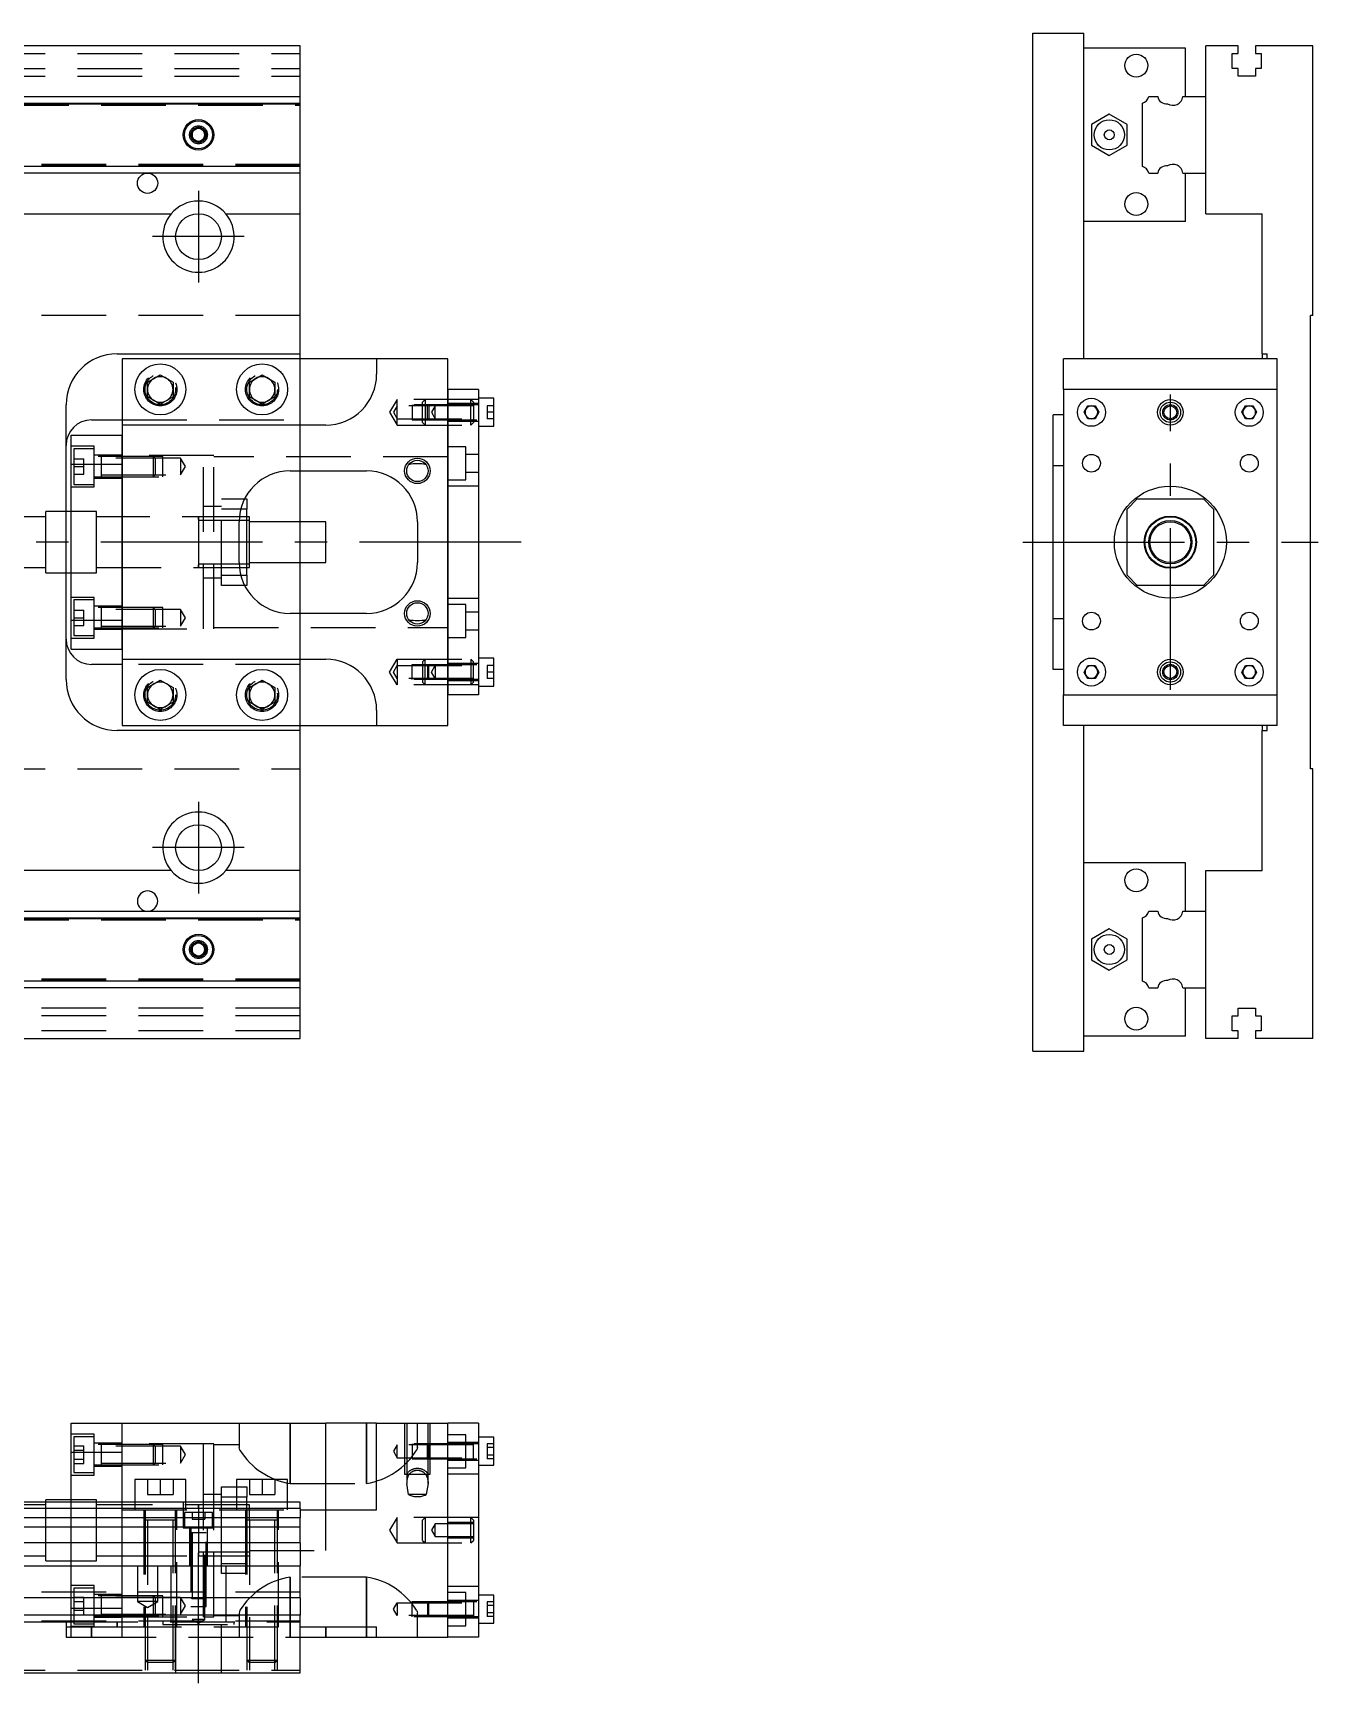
# Model space of a CAD drawing. Extents: x -10 to 720, y -257 to 102.
# Drawn here: x 467.5 to 719.9, y -224.1 to 100 of the extents above; entities that cross this region are included whole.
import ezdxf

# ---------------------------------------------------------------- set-up
doc = ezdxf.new("R2010")
doc.units = 0
doc.linetypes.add('CENTER', pattern=[50.8, 31.75, -6.35, 6.35, -6.35])
doc.linetypes.add('DASHED', pattern=[19.05, 12.7, -6.35])
doc.layers.get('0').update_dxf_attribs({"linetype": 'CONTINUOUS'})
doc.layers.add('CENTER', color=1, linetype='CENTER')

msp = doc.modelspace()

# ---------------------------------------------------------------- linework, layer by layer
at = {"color": 7, "linetype": 'CONTINUOUS'}
for p, q in [((520, 97.5), (360, 97.5)), ((520, 87.5), (520, 97.5)), ((663.9, -100), (663.9, 100)), ((663.9, 100), (673.9, 100)), ((673.9, 36), (673.9, 100)), ((697.9, 87.5), (697.9, 97.5)), ((704.2, 97.5), (697.9, 97.5)), ((704.2, 96), (704.2, 97.5)), ((707.6, 97.5), (707.6, 96)), ((718.9, 97.5), (707.6, 97.5)), ((718.9, 44.5), (718.9, 97.5)), ((693.9, 97), (673.9, 97)), ((693.9, 87.5), (693.9, 97)), ((703.05, 96), (704.2, 96)), ((703.05, 93), (703.05, 96)), ((707.6, 96), (708.75, 96)), ((708.75, 96), (708.75, 93)), ((704.2, 93), (703.05, 93)), ((704.2, 91.5), (704.2, 93)), ((707.6, 91.5), (704.2, 91.5)), ((707.6, 93), (707.6, 91.5)), ((708.75, 93), (707.6, 93)), ((360, 87.5), (520, 87.5)), ((520, 86.247728), (520, 87.5)), ((686.652272, 87.5), (688.42668, 87.5)), ((693.377372, 87.5), (697.9, 87.5)), ((697.9, 72.5), (697.9, 87.5)), ((697.9, 72.5), (697.9, 87.5)), ((360, 86.247728), (520, 86.247728)), ((520, 73.752272), (520, 86.247728)), ((685.4, 73.752272), (685.4, 86.247728)), ((498.75, 80.721688), (500, 81.443376)), ((500, 81.443376), (501.25, 80.721688)), ((675.39996, 82.020726), (675.399959, 77.979274)), ((678.89996, 84.041452), (675.39996, 82.020726)), ((682.399959, 82.020726), (678.89996, 84.041452)), ((682.399959, 77.979274), (682.399959, 82.020726)), ((498.75, 79.278312), (498.75, 80.721688)), ((500, 78.556624), (498.75, 79.278312)), ((501.25, 79.278312), (500, 78.556624)), ((501.25, 80.721688), (501.25, 79.278312)), ((675.399959, 77.979274), (678.89996, 75.958548)), ((678.89996, 75.958548), (682.399959, 77.979274)), ((520, 73.752272), (360, 73.752272)), ((520, 72.5), (360, 72.5)), ((520, 72.5), (520, 73.752272)), ((520, 64.5), (520, 72.5)), ((686.652272, 72.5), (688.42668, 72.5)), ((693.377372, 72.5), (697.9, 72.5)), ((693.9, 63), (693.9, 72.5)), ((697.9, 64.5), (697.9, 72.5)), ((385.361903, 64.5), (494.638098, 64.5)), ((505.361902, 64.5), (520, 64.5)), ((520, 37), (520, 64.5)), ((693.9, 63), (673.9, 63)), ((697.9, 64.5), (708.9, 64.5)), ((708.9, 37), (708.9, 64.5)), ((718.9, 44.5), (718.4, 44.5)), ((718.4, -44.5), (718.4, 44.5)), ((484, 37), (520, 37)), ((535, 36), (485, 36)), ((485, 36), (485, 23)), ((520, 36), (520, 37)), ((549, 36), (535, 36)), ((535, 36), (535, 33)), ((549, 30), (549, 36)), ((711.9, 36), (669.9, 36)), ((669.9, 30), (669.9, 36)), ((708.9, 37), (709.9, 37)), ((708.9, 37), (708.9, 36)), ((709.9, 36), (709.9, 37)), ((711.9, 30), (711.9, 36)), ((490, 31.443376), (492.5, 32.886752)), ((492.5, 32.886752), (495, 31.443376)), ((510, 31.443376), (512.5, 32.886752)), ((512.5, 32.886752), (515, 31.443376)), ((490, 28.556624), (490, 31.443376)), ((495, 31.443376), (495, 28.556624)), ((510, 28.556624), (510, 31.443376)), ((515, 31.443376), (515, 28.556624)), ((555, 30), (549, 30)), ((549, 30), (549, -30)), ((549, -30), (549, 30)), ((555, 30), (555, -30)), ((669.9, 30), (669.9, -30)), ((711.9, 30), (669.9, 30)), ((711.9, -30), (711.9, 30)), ((474, 6), (474, 27)), ((492.5, 27.113248), (490, 28.556624)), ((495, 28.556624), (492.5, 27.113248)), ((512.5, 27.113248), (510, 28.556624)), ((515, 28.556624), (512.5, 27.113248)), ((558, 28.25), (555, 28.25)), ((558, 22.75), (558, 28.25)), ((673.956624, 25.5), (674.678312, 26.75)), ((674.678312, 26.75), (676.121688, 26.75)), ((676.121688, 26.75), (676.843376, 25.5)), ((704.956624, 25.5), (705.678312, 26.75)), ((705.678312, 26.75), (707.121688, 26.75)), ((707.121688, 26.75), (707.843376, 25.5)), ((479, 24), (485, 24)), ((525, 23), (485, 23)), ((485, 23), (485, 15.32971)), ((554, 23.999994), (554, 24.00051)), ((555, 22.75), (558, 22.75)), ((669.9, 25), (667.9, 25)), ((667.9, -25), (667.9, 25)), ((674.678312, 24.25), (673.956624, 25.5)), ((676.121688, 24.25), (674.678312, 24.25)), ((676.843376, 25.5), (676.121688, 24.25)), ((705.678312, 24.25), (704.956624, 25.5)), ((707.121688, 24.25), (705.678312, 24.25)), ((707.843376, 25.5), (707.121688, 24.25)), ((475, 21), (485, 21)), ((475, 15.32971), (475, 21)), ((475, 15.32971), (485, 15.32971)), ((475, -15.32971), (475, 15.32971)), ((485, -15.32971), (485, 15.32971)), ((485, 15.32971), (485, -15.32971)), ((518, 14), (533, 14)), ((520, 4), (520, 14)), ((669.9, 15), (667.9, 15)), ((509.5, 6.5), (508.317542, 6.5)), ((509.069714, 8.5), (509.5, 8.5)), ((509.5, 8.5), (509.5, 6.5)), ((509.5, -6.5), (509.5, 6.5)), ((684.4, 8.5), (682.4, 6.5)), ((682.4, -6.5), (682.4, 6.5)), ((684.4, 8.5), (697.4, 8.5)), ((699.4, 6.5), (697.4, 8.5)), ((699.4, 6.5), (699.4, -6.5)), ((470, 5), (465, 5)), ((470, -6), (470, 6)), ((475, 6), (470, 6)), ((508, -4), (508, 4)), ((509.5, 4.25), (508.003126, 4.25)), ((510, 5), (509.5, 5)), ((510, 4.25), (509.5, 4.25)), ((510, -5), (510, 5)), ((525, 4), (510, 4)), ((525, -4), (525, 4)), ((543, 4), (543, -4)), ((465, -5), (470, -5)), ((470, -6), (475, -6)), ((474, -27), (474, -6)), ((508.003126, -4.25), (509.5, -4.25)), ((509.5, -4.25), (510, -4.25)), ((509.5, -5), (510, -5)), ((510, -4), (525, -4)), ((520, -14), (520, -4)), ((508.317542, -6.5), (509.5, -6.5)), ((509.5, -8.5), (509.069714, -8.5)), ((509.5, -6.5), (509.5, -8.5)), ((682.4, -6.5), (684.4, -8.5)), ((697.4, -8.5), (684.4, -8.5)), ((697.4, -8.5), (699.4, -6.5)), ((475, -15.32971), (485, -15.32971)), ((475, -21), (475, -15.32971)), ((485, -15.32971), (485, -23)), ((533, -14), (518, -14)), ((667.9, -15), (669.9, -15)), ((475, -21), (485, -21)), ((485, -24), (479, -24)), ((485, -23), (525, -23)), ((485, -23), (485, -36)), ((554, -23.999994), (554, -24.00051)), ((558, -22.75), (555, -22.75)), ((558, -28.25), (558, -22.75)), ((669.9, -25), (667.9, -25)), ((673.956624, -25.5), (674.678312, -24.25)), ((674.678312, -26.75), (673.956624, -25.5)), ((674.678312, -24.25), (676.121688, -24.25)), ((676.121688, -24.25), (676.843376, -25.5)), ((676.843376, -25.5), (676.121688, -26.75)), ((704.956624, -25.5), (705.678312, -24.25)), ((705.678312, -26.75), (704.956624, -25.5)), ((705.678312, -24.25), (707.121688, -24.25)), ((707.121688, -24.25), (707.843376, -25.5)), ((707.843376, -25.5), (707.121688, -26.75)), ((490, -28.556624), (492.5, -27.113248)), ((490, -31.443376), (490, -28.556624)), ((492.5, -27.113248), (495, -28.556624)), ((495, -28.556624), (495, -31.443376)), ((510, -28.556624), (512.5, -27.113248)), ((510, -31.443376), (510, -28.556624)), ((512.5, -27.113248), (515, -28.556624)), ((515, -28.556624), (515, -31.443376)), ((555, -28.25), (558, -28.25)), ((676.121688, -26.75), (674.678312, -26.75)), ((707.121688, -26.75), (705.678312, -26.75)), ((492.5, -32.886752), (490, -31.443376)), ((495, -31.443376), (492.5, -32.886752)), ((512.5, -32.886752), (510, -31.443376)), ((515, -31.443376), (512.5, -32.886752)), ((555, -30), (549, -30)), ((549, -36), (549, -30)), ((669.9, -30), (711.9, -30)), ((669.9, -36), (669.9, -30)), ((711.9, -36), (711.9, -30)), ((535, -33), (535, -36)), ((520, -37), (484, -37)), ((485, -36), (535, -36)), ((520, -37), (520, -36)), ((520, -64.5), (520, -37)), ((535, -36), (549, -36)), ((711.9, -36), (669.9, -36)), ((673.9, -100), (673.9, -36)), ((708.9, -36), (708.9, -37)), ((708.9, -64.5), (708.9, -37)), ((708.9, -37), (709.9, -37)), ((709.9, -37), (709.9, -36)), ((718.9, -44.5), (718.4, -44.5)), ((718.9, -97.5), (718.9, -44.5)), ((494.638098, -64.5), (385.361903, -64.5)), ((520, -64.5), (505.361902, -64.5)), ((520, -72.5), (520, -64.5)), ((693.9, -63), (673.9, -63)), ((693.9, -72.5), (693.9, -63)), ((697.9, -72.5), (697.9, -64.5)), ((697.9, -64.5), (708.9, -64.5)), ((360, -72.5), (520, -72.5)), ((360, -73.752272), (520, -73.752272)), ((520, -73.752272), (520, -72.5)), ((520, -86.247728), (520, -73.752272)), ((685.4, -86.247728), (685.4, -73.752272)), ((686.652272, -72.5), (688.42668, -72.5)), ((693.377372, -72.5), (697.9, -72.5)), ((697.9, -87.5), (697.9, -72.5)), ((697.9, -87.5), (697.9, -72.5)), ((678.89996, -75.958548), (675.39996, -77.979274)), ((682.399959, -77.979274), (678.89996, -75.958548)), ((498.75, -79.278312), (500, -78.556624)), ((498.75, -80.721688), (498.75, -79.278312)), ((500, -81.443376), (498.75, -80.721688)), ((500, -78.556624), (501.25, -79.278312)), ((501.25, -80.721688), (500, -81.443376)), ((501.25, -79.278312), (501.25, -80.721688)), ((675.39996, -77.979274), (675.399959, -82.020726)), ((682.399959, -82.020726), (682.399959, -77.979274)), ((675.399959, -82.020726), (678.89996, -84.041452)), ((678.89996, -84.041452), (682.399959, -82.020726)), ((520, -86.247728), (360, -86.247728)), ((520, -87.5), (520, -86.247728)), ((520, -87.5), (360, -87.5)), ((520, -97.5), (520, -87.5)), ((686.652272, -87.5), (688.42668, -87.5)), ((693.377372, -87.5), (697.9, -87.5)), ((693.9, -97), (693.9, -87.5)), ((697.9, -97.5), (697.9, -87.5)), ((703.05, -93), (704.2, -93)), ((703.05, -96), (703.05, -93)), ((704.2, -91.5), (707.6, -91.5)), ((704.2, -93), (704.2, -91.5)), ((707.6, -91.5), (707.6, -93)), ((707.6, -93), (708.75, -93)), ((708.75, -93), (708.75, -96)), ((693.9, -97), (673.9, -97)), ((704.2, -96), (703.05, -96)), ((704.2, -97.5), (704.2, -96)), ((707.6, -96), (707.6, -97.5)), ((708.75, -96), (707.6, -96)), ((360, -97.5), (520, -97.5)), ((663.9, -100), (673.9, -100)), ((704.2, -97.5), (697.9, -97.5)), ((718.9, -97.5), (707.6, -97.5)), ((475, -173.06), (485, -173.06)), ((475, -178.73029), (475, -173.06)), ((485, -173.06), (525, -173.06)), ((485, -188.56), (485, -173.06)), ((525, -190.06), (525, -173.06)), ((535, -173.06), (525, -173.06)), ((535, -190.06), (535, -173.06)), ((535, -173.06), (549, -173.06)), ((555, -173.06), (549, -173.06)), ((549, -215.06), (549, -173.06)), ((555, -173.06), (555, -215.06)), ((558, -175.81), (555, -175.81)), ((558, -181.31), (558, -175.81)), ((475, -178.73029), (485, -178.73029)), ((475, -188.56), (475, -178.73029)), ((554, -178.563062), (554, -178.429962)), ((555, -181.31), (558, -181.31)), ((497.5, -184.06), (487.5, -184.06)), ((487.5, -184.06), (487.5, -188.56)), ((497.5, -188.56), (497.5, -184.06)), ((517.5, -184.06), (507.5, -184.06)), ((507.5, -184.06), (507.5, -188.56)), ((517.5, -188.56), (517.5, -184.06)), ((520, -188.56), (353.5, -188.56)), ((520, -189.812272), (353.5, -189.812272)), ((470, -188.56), (470, -188.06)), ((475, -188.06), (470, -188.06)), ((500, -189.059994), (500, -199.060006)), ((500, -189.059994), (500, -189.81)), ((500, -189.81), (500, -190.06)), ((501, -189.81), (500, -189.81)), ((500, -190.06), (500, -190.56)), ((504.5, -189.81), (501, -189.81)), ((507.5, -189.81), (504.5, -189.81)), ((509.5, -189.81), (507.5, -189.81)), ((510, -189.81), (509.5, -189.81)), ((520, -189.812272), (520, -188.56)), ((520, -189.812272), (520, -191.58668)), ((520, -190.06), (535, -190.06)), ((353.5, -191.58668), (520, -191.58668)), ((520, -193.483076), (353.5, -193.483076)), ((500, -191.86), (500, -193.56)), ((500, -193.56), (500, -198.31)), ((500, -194.06), (500, -199.060006)), ((520, -193.483076), (520, -191.58668)), ((520, -196.537372), (520, -193.483076)), ((520, -196.537372), (353.5, -196.537372)), ((520, -196.537372), (520, -201.06)), ((500, -198.31), (510, -198.31)), ((0, -201.06), (520, -201.06)), ((520, -207.36), (520, -201.06)), ((520, -207.36), (0, -207.36)), ((520, -207.36), (520, -210.76)), ((558, -206.81), (555, -206.81)), ((558, -212.31), (558, -206.81)), ((554, -209.556938), (554, -209.690038)), ((520, -210.76), (0, -210.76)), ((520, -222.06), (520, -210.76)), ((520, -213.06), (535, -213.06)), ((525, -215.06), (525, -213.06)), ((535, -215.06), (535, -213.06)), ((555, -212.31), (558, -212.31)), ((520, -215.06), (525, -215.06)), ((525, -215.06), (535, -215.06)), ((535, -215.06), (549, -215.06)), ((555, -215.06), (549, -215.06)), ((0, -222.06), (520, -222.06))]:
    msp.add_line(p, q, dxfattribs=at)
at = {"color": 3, "linetype": 'DASHED'}
for p, q in [((0, 96), (520, 96)), ((0, 93), (520, 93)), ((0, 91.5), (520, 91.5)), ((328.5, 86.1), (520, 86.1)), ((328.5, 85.8), (520, 85.8)), ((360, 86.1147), (520, 86.1147)), ((501.477374, 80.25955), (501.5, 80)), ((520, 74.2), (328.5, 74.2)), ((520, 73.9), (328.5, 73.9)), ((520, 73.8853), (360, 73.8853)), ((520, 44.5), (0, 44.5)), ((520, 24), (520, 36)), ((495.477798, 30.364306), (495.5, 30)), ((509.5, 30), (509.520026, 30.346056)), ((539, 28), (537.556624, 25.5)), ((539, 26.75), (538.278312, 25.5)), ((539, 23), (539, 28)), ((555, 28), (539, 28)), ((554, 26.75), (539, 26.75)), ((555, 27), (542, 26.999994)), ((542, 26.999994), (542, 24.000006)), ((544.5, 28), (544, 27.5)), ((544, 23.5), (544, 27.5)), ((544.5, 28), (544.5, 23)), ((545.25, 27), (545, 26.75)), ((545, 24.25), (545, 26.75)), ((545.25, 27), (545.25, 24)), ((546.5, 26.75), (545.778312, 25.5)), ((546.5, 24.25), (546.5, 26.75)), ((555, 27.25), (549, 27.25)), ((553.5, 23), (553.5, 28)), ((554, 27.5), (553.5, 28)), ((554, 27.5), (554, 23.5)), ((556.7, 26.75), (556.7, 25.5)), ((558, 26.75), (556.7, 26.75)), ((485, 24), (520, 24)), ((520, 23), (520, 24)), ((520, 14), (520, 23)), ((537.556624, 25.5), (539, 23)), ((538.278312, 25.5), (539, 24.25)), ((539, 24.25), (554, 24.25)), ((539, 23), (555, 23)), ((542, 24.000006), (555, 24)), ((544, 23.5), (544.5, 23)), ((545, 24.25), (545.25, 24)), ((545.778312, 25.5), (546.5, 24.25)), ((549, 23.75), (555, 23.75)), ((553.5, 23), (554, 23.5)), ((553.995, 24), (554, 24)), ((554, 24), (554, 24.124608)), ((554, 24.124608), (554, 24)), ((554, 24), (554, 23.859464)), ((554, 24), (554.005, 24)), ((556.7, 25.5), (556.7, 24.25)), ((558, 25.5), (556.7, 25.5)), ((558, 24.25), (556.7, 24.25)), ((485, 15.32971), (485, 21)), ((479.5, 18.849242), (475, 18.849242)), ((475.5, 18.349242), (475.5, 11.349242)), ((479.5, 18.349242), (475.5, 18.349242)), ((475.5, 16.349242), (477.5, 16.349242)), ((477.5, 14.849242), (477.5, 16.349242)), ((479.5, 10.849242), (479.5, 18.849242)), ((485, 17.099242), (479.5, 17.099242)), ((493, 16.849238), (479.5, 16.849238)), ((480.9, 16.849238), (480.9, 12.849248)), ((496.5, 16.499242), (480.9, 16.499242)), ((503, 17), (485, 17)), ((491.15, 12.849242), (491.15, 16.849242)), ((491.5, 16.499242), (491.15, 16.849242)), ((491.5, 16.499242), (491.5, 13.199242)), ((493, 12.849248), (493, 16.849238)), ((496.5, 16.499242), (496.5, 13.199242)), ((497.452628, 14.849242), (496.5, 16.499242)), ((501, -17), (501, 17)), ((503, -17), (503, 17)), ((549, 16.75), (503, 16.75)), ((552.5, 18.75), (549, 18.75)), ((552.5, 12.25), (552.5, 18.75)), ((555, 17.25), (552.5, 17.25)), ((475.5, 14.849242), (477.5, 14.849242)), ((475.5, 13.349242), (477.5, 13.349242)), ((477.5, 13.349242), (477.5, 14.849242)), ((480.9, 13.199242), (496.5, 13.199242)), ((491.15, 12.849242), (491.5, 13.199242)), ((496.5, 13.199242), (497.452628, 14.849242)), ((552.5, 13.75), (555, 13.75)), ((475, 10.849242), (479.5, 10.849242)), ((475.5, 11.349242), (479.5, 11.349242)), ((479.5, 12.849248), (493, 12.849248)), ((479.5, 12.599242), (485, 12.599242)), ((549, 12.25), (552.5, 12.25)), ((555, 11), (549, 11)), ((504.5, 7), (501, 7)), ((504.5, 8.5), (509.069714, 8.5)), ((504.5, -8.5), (504.5, 8.5)), ((508.317542, 6.5), (504.5, 6.5)), ((474, -6), (474, 6)), ((480, 6), (475, 6)), ((480, -6), (480, 6)), ((509.5, 5), (480, 5)), ((500, 5.000006), (500, -5.000006)), ((500, 4.43509), (500, 5)), ((500, 5), (500, 4.435078)), ((500, 4.435078), (500, -4.43509)), ((508.003126, 4.25), (500, 4.25)), ((520, -4), (520, 4)), ((475, -6), (480, -6)), ((480, -5), (509.5, -5)), ((500, -4.25), (508.003126, -4.25)), ((500, -5), (500, -4.435078)), ((500, -4.43509), (500, -4.998998)), ((500, -4.998998), (500, -5)), ((501, -7), (504.5, -7)), ((504.5, -6.5), (508.317542, -6.5)), ((509.069714, -8.5), (504.5, -8.5)), ((479.5, -10.849242), (475, -10.849242)), ((475.5, -11.349242), (475.5, -18.349242)), ((479.5, -11.349242), (475.5, -11.349242)), ((479.5, -18.849242), (479.5, -10.849242)), ((485, -12.599242), (479.5, -12.599242)), ((493, -12.849248), (479.5, -12.849248)), ((480.9, -12.849248), (480.9, -16.849238)), ((491.15, -16.849242), (491.15, -12.849242)), ((491.5, -13.199242), (491.15, -12.849242)), ((493, -16.849238), (493, -12.849248)), ((549, -11), (555, -11)), ((552.5, -12.25), (549, -12.25)), ((552.5, -18.75), (552.5, -12.25)), ((475.5, -13.349242), (477.5, -13.349242)), ((475.5, -14.849242), (477.5, -14.849242)), ((477.5, -14.849242), (477.5, -13.349242)), ((477.5, -16.349242), (477.5, -14.849242)), ((496.5, -13.199242), (480.9, -13.199242)), ((485, -21), (485, -15.32971)), ((491.5, -13.199242), (491.5, -16.499242)), ((496.5, -13.199242), (496.5, -16.499242)), ((497.452628, -14.849242), (496.5, -13.199242)), ((496.5, -16.499242), (497.452628, -14.849242)), ((520, -23), (520, -14)), ((555, -13.75), (552.5, -13.75)), ((475, -18.849242), (479.5, -18.849242)), ((475.5, -16.349242), (477.5, -16.349242)), ((475.5, -18.349242), (479.5, -18.349242)), ((479.5, -16.849238), (493, -16.849238)), ((479.5, -17.099242), (485, -17.099242)), ((480.9, -16.499242), (496.5, -16.499242)), ((485, -17), (503, -17)), ((491.15, -16.849242), (491.5, -16.499242)), ((503, -16.75), (549, -16.75)), ((549, -18.75), (552.5, -18.75)), ((552.5, -17.25), (555, -17.25)), ((520, -24), (485, -24)), ((520, -24), (520, -23)), ((520, -36), (520, -24)), ((537.556624, -25.5), (539, -23)), ((539, -28), (537.556624, -25.5)), ((538.278312, -25.5), (539, -24.25)), ((539, -26.75), (538.278312, -25.5)), ((539, -23), (539, -28)), ((539, -23), (555, -23)), ((539, -24.25), (554, -24.25)), ((542, -24.000006), (555, -24)), ((542, -26.999994), (542, -24.000006)), ((544, -23.5), (544.5, -23)), ((544, -23.5), (544, -27.5)), ((544.5, -28), (544.5, -23)), ((545, -24.25), (545.25, -24)), ((545, -24.25), (545, -26.75)), ((545.25, -27), (545.25, -24)), ((545.778312, -25.5), (546.5, -24.25)), ((546.5, -26.75), (545.778312, -25.5)), ((546.5, -24.25), (546.5, -26.75)), ((549, -23.75), (555, -23.75)), ((553.5, -23), (553.5, -28)), ((553.5, -23), (554, -23.5)), ((553.995, -24), (554, -24)), ((554, -27.5), (554, -23.5)), ((554, -24), (554, -23.859464)), ((554, -24), (554, -24.124608)), ((554, -24.124608), (554, -24)), ((554, -24), (554.005, -24)), ((556.7, -24.25), (556.7, -25.5)), ((558, -24.25), (556.7, -24.25)), ((556.7, -25.5), (556.7, -26.75)), ((558, -25.5), (556.7, -25.5)), ((554, -26.75), (539, -26.75)), ((555, -28), (539, -28)), ((555, -27), (542, -26.999994)), ((544.5, -28), (544, -27.5)), ((545.25, -27), (545, -26.75)), ((555, -27.25), (549, -27.25)), ((554, -27.5), (553.5, -28)), ((558, -26.75), (556.7, -26.75)), ((489.5, -30), (489.520026, -29.653944)), ((515.477798, -29.635694), (515.5, -30)), ((0, -44.5), (520, -44.5)), ((328.5, -73.9), (520, -73.9)), ((328.5, -74.2), (520, -74.2)), ((360, -73.8853), (520, -73.8853)), ((501.477374, -79.74045), (501.5, -80)), ((520, -85.8), (328.5, -85.8)), ((520, -86.1), (328.5, -86.1)), ((520, -86.1147), (360, -86.1147)), ((520, -91.5), (0, -91.5)), ((520, -93), (0, -93)), ((520, -96), (0, -96)), ((508, -173.06), (508, -177.794622)), ((518, -184.864212), (518, -173.06)), ((518, -173.06), (518, -184.864212)), ((533, -173.06), (533, -184.864212)), ((533, -184.864212), (533, -173.06)), ((540.500006, -173.06), (540.500006, -183.06)), ((540.9, -173.06), (540.9, -183.06)), ((543, -177.794622), (543, -173.06)), ((545.1, -183.06), (545.1, -173.06)), ((545.499994, -183.06), (545.499994, -173.06)), ((479.5, -175.210758), (475, -175.210758)), ((475.5, -175.710758), (475.5, -179.210758)), ((479.5, -175.710758), (475.5, -175.710758)), ((475.5, -177.478706), (477.5, -177.478706)), ((477.5, -178.344732), (477.5, -177.478706)), ((479.5, -183.210758), (479.5, -175.210758)), ((485, -176.960758), (479.5, -176.960758)), ((493, -177.210762), (479.5, -177.210762)), ((480.9, -177.210762), (480.9, -181.210752)), ((496.5, -177.560758), (480.9, -177.560758)), ((503, -177.06), (485, -177.06)), ((491.15, -179.210758), (491.15, -177.210758)), ((491.5, -177.560758), (491.15, -177.210758)), ((491.5, -177.560758), (491.5, -179.210758)), ((493, -181.210752), (493, -177.210762)), ((496.5, -177.560758), (496.5, -179.210758)), ((497.452628, -179.210758), (496.5, -177.560758)), ((501, -188.56), (501, -177.06)), ((503, -188.56), (503, -177.06)), ((508, -177.31), (503, -177.31)), ((508.0406, -178.042522), (508, -177.794622)), ((508.159074, -178.337602), (508.0406, -178.042522)), ((539, -177.31), (538.278312, -178.56)), ((539, -179.81), (539, -177.31)), ((554, -177.31), (539, -177.31)), ((542, -177.060006), (542, -180.059994)), ((555, -177.060006), (542, -177.060006)), ((542.96689, -178.016202), (542.86994, -178.27654)), ((543, -177.794622), (542.96689, -178.016202)), ((545.25, -177.06), (545, -177.31)), ((545, -179.81), (545, -177.31)), ((545.25, -177.06), (545.25, -180.06)), ((552.5, -175.31), (549, -175.31)), ((555, -176.81), (549, -176.81)), ((552.5, -181.81), (552.5, -175.31)), ((554, -180.059994), (554, -177.060006)), ((556.7, -177.116624), (556.7, -177.838312)), ((558, -177.116624), (556.7, -177.116624)), ((556.7, -177.838312), (556.7, -179.281688)), ((558, -177.838312), (556.7, -177.838312)), ((475.5, -178.344732), (477.5, -178.344732)), ((475.5, -179.210758), (475.5, -182.710758)), ((475.5, -180.076782), (477.5, -180.076782)), ((475.5, -180.942808), (477.5, -180.942808)), ((477.5, -180.076782), (477.5, -178.344732)), ((477.5, -180.942808), (477.5, -180.076782)), ((479.5, -181.210752), (493, -181.210752)), ((479.5, -181.460758), (485, -181.460758)), ((480.9, -180.860758), (496.5, -180.860758)), ((491.15, -181.210758), (491.15, -179.210758)), ((491.15, -181.210758), (491.5, -180.860758)), ((491.5, -179.210758), (491.5, -180.860758)), ((496.5, -179.210758), (496.5, -180.860758)), ((496.5, -180.860758), (497.452628, -179.210758)), ((538.278312, -178.56), (539, -179.81)), ((539, -179.81), (554, -179.81)), ((542, -180.059994), (555, -180.059994)), ((545, -179.81), (545.25, -180.06)), ((549, -180.31), (555, -180.31)), ((558, -179.281688), (556.7, -179.281688)), ((556.7, -179.281688), (556.7, -180.003376)), ((558, -180.003376), (556.7, -180.003376)), ((475, -183.210758), (479.5, -183.210758)), ((475.5, -182.710758), (479.5, -182.710758)), ((490, -184.06), (490, -187.06)), ((492.5, -184.06), (492.5, -187.06)), ((495, -184.06), (495, -187.06)), ((510, -184.06), (510, -187.06)), ((512.5, -184.06), (512.5, -187.06)), ((515, -184.06), (515, -187.06)), ((540.500006, -183.06), (545.499994, -183.06)), ((540.9, -183.06), (540.9, -184.865886)), ((540.907628, -183.06), (540.969086, -182.95795)), ((540.969086, -182.95795), (541.036096, -182.858238)), ((541.036096, -182.858238), (541.108724, -182.76125)), ((541.108724, -182.76125), (541.18703, -182.66737)), ((541.13103, -183.550114), (541.252108, -183.29899)), ((541.18703, -182.66737), (541.271082, -182.576986)), ((541.252108, -183.29899), (541.406876, -183.06)), ((541.271082, -182.576986), (541.360942, -182.49048)), ((541.360942, -182.49048), (541.456672, -182.408242)), ((541.406876, -183.06), (541.472652, -182.976722)), ((541.456672, -182.408242), (541.530808, -182.350758)), ((541.472652, -182.976722), (541.54368, -182.896042)), ((541.530808, -182.350758), (541.608482, -182.295662)), ((541.54368, -182.896042), (541.619948, -182.8184)), ((541.608482, -182.295662), (541.689542, -182.243172)), ((541.619948, -182.8184), (541.70144, -182.74423)), ((541.689542, -182.243172), (541.773834, -182.19351)), ((541.70144, -182.74423), (541.788144, -182.673974)), ((541.773834, -182.19351), (541.861204, -182.146894)), ((541.788144, -182.673974), (541.880046, -182.608064)), ((541.861204, -182.146894), (541.951502, -182.103544)), ((541.880046, -182.608064), (541.954118, -182.560656)), ((541.951502, -182.103544), (542.044572, -182.063684)), ((541.954118, -182.560656), (542.03135, -182.516094)), ((542.03135, -182.516094), (542.111578, -182.474638)), ((542.044572, -182.063684), (542.12908, -182.031524)), ((542.111578, -182.474638), (542.175344, -182.444968)), ((542.12908, -182.031524), (542.216032, -182.002168)), ((542.175344, -182.444968), (542.240858, -182.417316)), ((542.216032, -182.002168), (542.305116, -181.975736)), ((542.240858, -182.417316), (542.307978, -182.3918)), ((542.305116, -181.975736), (542.396024, -181.952342)), ((542.307978, -182.3918), (542.376556, -182.368542)), ((542.376556, -182.368542), (542.444896, -182.348084)), ((542.396024, -181.952342), (542.488448, -181.932106)), ((542.444896, -182.348084), (542.514554, -182.329902)), ((542.488448, -181.932106), (542.582076, -181.915144)), ((542.514554, -182.329902), (542.585318, -182.314088)), ((542.582076, -181.915144), (542.6766, -181.901574)), ((542.585318, -182.314088), (542.656978, -182.30073)), ((542.656978, -182.30073), (542.732334, -182.289516)), ((542.6766, -181.901574), (542.77171, -181.891514)), ((542.732334, -182.289516), (542.808494, -182.281048)), ((542.77171, -181.891514), (542.864904, -181.885142)), ((542.808494, -182.281048), (542.885162, -182.275372)), ((542.864904, -181.885142), (542.958756, -181.8821)), ((542.885162, -182.275372), (542.96204, -182.272534)), ((542.958756, -181.8821), (543.052902, -181.882368)), ((542.96204, -182.272534), (543.025968, -182.272356)), ((543.025968, -182.272356), (543.089908, -182.274142)), ((543.052902, -181.882368), (543.146974, -181.885924)), ((543.089908, -182.274142), (543.15368, -182.277882)), ((543.146974, -181.885924), (543.240604, -181.89275)), ((543.15368, -182.277882), (543.21711, -182.28356)), ((543.21711, -182.28356), (543.282064, -182.291436)), ((543.240604, -181.89275), (543.333426, -181.902822)), ((543.282064, -182.291436), (543.346536, -182.301334)), ((543.333426, -181.902822), (543.425072, -181.91612)), ((543.346536, -182.301334), (543.410354, -182.313204)), ((543.410354, -182.313204), (543.473348, -182.326996)), ((543.425072, -181.91612), (543.52405, -181.93437)), ((543.473348, -182.326996), (543.552576, -182.347398)), ((543.52405, -181.93437), (543.621698, -181.956386)), ((543.552576, -182.347398), (543.630374, -182.370842)), ((543.621698, -181.956386), (543.717682, -181.982008)), ((543.630374, -182.370842), (543.706522, -182.397168)), ((543.706522, -182.397168), (543.780796, -182.426218)), ((543.717682, -181.982008), (543.811672, -182.011076)), ((543.780796, -182.426218), (543.852978, -182.45783)), ((543.811672, -182.011076), (543.90333, -182.04343)), ((543.852978, -182.45783), (543.922846, -182.491844)), ((543.90333, -182.04343), (543.992326, -182.07891)), ((543.922846, -182.491844), (543.993214, -182.529754)), ((543.992326, -182.07891), (544.085662, -182.12077)), ((543.993214, -182.529754), (544.061216, -182.570088)), ((544.061216, -182.570088), (544.126752, -182.612668)), ((544.085662, -182.12077), (544.176062, -182.166126)), ((544.126752, -182.612668), (544.189732, -182.657316)), ((544.176062, -182.166126), (544.263364, -182.21475)), ((544.189732, -182.657316), (544.272016, -182.72174)), ((544.263364, -182.21475), (544.347404, -182.26641)), ((544.272016, -182.72174), (544.34967, -182.789612)), ((544.347404, -182.26641), (544.428022, -182.320876)), ((544.34967, -182.789612), (544.42265, -182.860546)), ((544.42265, -182.860546), (544.482862, -182.92506)), ((544.428022, -182.320876), (544.505054, -182.377916)), ((544.482862, -182.92506), (544.539674, -182.991612)), ((544.505054, -182.377916), (544.608234, -182.462994)), ((544.539674, -182.991612), (544.593124, -183.06)), ((544.593124, -183.06), (544.655346, -183.147862)), ((544.608234, -182.462994), (544.70488, -182.55296)), ((544.655346, -183.147862), (544.712702, -183.238234)), ((544.70488, -182.55296), (544.795058, -182.647352)), ((544.712702, -183.238234), (544.765332, -183.33083)), ((544.765332, -183.33083), (544.813372, -183.425362)), ((544.795058, -182.647352), (544.87883, -182.745712)), ((544.813372, -183.425362), (544.8719, -183.55724)), ((544.8719, -183.55724), (544.92278, -183.6922)), ((544.87883, -182.745712), (544.956264, -182.847578)), ((544.92278, -183.6922), (544.966392, -183.829764)), ((544.956264, -182.847578), (545.027422, -182.952494)), ((544.966392, -183.829764), (545.010876, -184.002894)), ((545.010876, -184.002894), (545.045674, -184.179318)), ((545.027422, -182.952494), (545.092372, -183.06)), ((545.045674, -184.179318), (545.071382, -184.358488)), ((545.071382, -184.358488), (545.0886, -184.539854)), ((545.0886, -184.539854), (545.099466, -184.791366)), ((545.1, -184.865234), (545.1, -183.06)), ((549, -181.81), (552.5, -181.81)), ((555, -183.06), (549, -183.06)), ((490, -187.06), (492.5, -187.06)), ((492.5, -187.06), (495, -187.06)), ((504.5, -187.06), (501, -187.06)), ((504.5, -185.56), (507.5, -185.56)), ((504.5, -187.56), (504.5, -185.56)), ((507.5, -187.56), (504.5, -187.56)), ((504.5, -188.56), (504.5, -187.56)), ((507.5, -185.56), (509.5, -185.56)), ((509.5, -187.56), (507.5, -187.56)), ((509.5, -185.56), (509.5, -187.56)), ((509.5, -188.56), (509.5, -187.56)), ((510, -187.06), (512.5, -187.06)), ((512.5, -187.06), (515, -187.06)), ((518, -184.864212), (533, -184.864212)), ((541.28872, -187.06), (540.9, -184.865388)), ((544.71128, -187.06), (541.28872, -187.06)), ((545.1, -184.864916), (544.71128, -187.06)), ((545.099466, -184.791366), (545.1, -184.864916)), ((545.1, -184.865886), (545.1, -184.865234)), ((470, -189.06), (465, -189.06)), ((470, -194.06), (470, -188.56)), ((480, -188.06), (475, -188.06)), ((475, -201.06), (475, -188.56)), ((480, -200.06), (480, -188.06)), ((510, -189.06), (480, -189.06)), ((485, -190.06), (485, -188.56)), ((485, -201.06), (485, -190.06)), ((485, -190.06), (520, -190.06)), ((487.5, -188.56), (487.5, -190.06)), ((489.25, -190.06), (489.25, -213.06)), ((489.500006, -190.06), (489.500006, -221.56)), ((495.499994, -221.56), (495.499994, -190.06)), ((495.75, -213.06), (495.75, -190.06)), ((497, -188.56), (497, -193.56)), ((502.75, -190.56), (497.25, -190.56)), ((497.25, -190.56), (497.25, -193.56)), ((497.5, -190.06), (497.5, -188.56)), ((498.75, -190.56), (498.75, -191.86)), ((500, -189.06), (499.995, -189.06)), ((500, -189.06), (500, -189.624922)), ((500, -189.624038), (500, -189.06)), ((500.005, -189.06), (500, -189.06)), ((500, -189.624922), (500, -190.059226)), ((500, -190.059226), (500, -190.459154)), ((500, -190.56), (500, -191.86)), ((501, -190.06), (501, -188.56)), ((501, -190.56), (501, -190.06)), ((501, -193.56), (501, -190.56)), ((501.25, -190.56), (501.25, -191.86)), ((502.75, -193.56), (502.75, -190.56)), ((503, -193.56), (503, -188.56)), ((504.5, -190.06), (504.5, -188.56)), ((504.5, -200.56), (504.5, -190.06)), ((507.5, -188.56), (507.5, -190.06)), ((509.25, -190.06), (509.25, -213.06)), ((509.5, -190.06), (509.5, -188.56)), ((509.5, -190.06), (509.500006, -221.56)), ((510, -190.06), (510, -189.06)), ((510, -192.06), (510, -190.06)), ((515.499994, -221.56), (515.499994, -190.06)), ((515.75, -213.06), (515.75, -190.06)), ((517.5, -190.06), (517.5, -188.56)), ((525, -194.06), (525, -190.06)), ((470, -200.06), (470, -194.06)), ((495.499994, -192.06), (489.500006, -192.06)), ((490, -192.06), (490, -221.56)), ((495, -221.56), (495, -192.06)), ((497, -193.56), (503, -193.56)), ((498.25, -193.56), (498.25, -201.06)), ((498.500006, -193.56), (498.500006, -209.06)), ((498.75, -191.86), (500, -191.86)), ((500, -191.86), (501.25, -191.86)), ((500, -191.959918), (500, -193.559894)), ((500, -193.559894), (500, -194.260036)), ((500, -194.260036), (500, -198.49509)), ((501, -194.06), (501, -193.56)), ((501, -211.06), (501, -194.06)), ((501.499994, -209.06), (501.499994, -193.56)), ((501.75, -201.06), (501.75, -193.56)), ((503, -194.06), (503, -193.56)), ((503, -211.06), (503, -194.06)), ((515.499994, -192.06), (509.5, -192.06)), ((510, -192.06), (510, -221.56)), ((515, -221.56), (515, -192.06)), ((525, -198.06), (525, -194.06)), ((539, -191.56), (537.556624, -194.06)), ((537.556624, -194.06), (539, -196.56)), ((539, -196.56), (539, -191.56)), ((555, -191.56), (539, -191.56)), ((544.5, -191.56), (544, -192.06)), ((544, -196.06), (544, -192.06)), ((544.5, -191.56), (544.5, -196.56)), ((546.5, -192.81), (545.778312, -194.06)), ((545.778312, -194.06), (546.5, -195.31)), ((546.5, -195.31), (546.5, -192.81)), ((554, -192.81), (546.5, -192.81)), ((554, -192.560006), (549, -192.560006)), ((553.5, -196.56), (553.5, -191.56)), ((554, -192.06), (553.5, -191.56)), ((554, -192.06), (554, -196.06)), ((501.5, -194.56), (498.5, -194.56)), ((498.75, -194.56), (498.75, -211.56)), ((501.25, -211.56), (501.25, -194.56)), ((539, -196.56), (555, -196.56)), ((544, -196.06), (544.5, -196.56)), ((546.5, -195.31), (554, -195.31)), ((549, -195.559994), (554, -195.559994)), ((553.5, -196.56), (554, -196.06)), ((465, -199.06), (470, -199.06)), ((470, -200.06), (475, -200.06)), ((475, -200.06), (480, -200.06)), ((480, -199.06), (485, -199.06)), ((485, -199.06), (500.005, -199.06)), ((499.995, -199.06), (509.5, -199.06)), ((500, -198.49509), (500, -199.06)), ((500, -199.06), (500, -198.495962)), ((500.005, -199.06), (509.5, -199.06)), ((504.5, -200.56), (509.5, -200.56)), ((504.5, -202.56), (504.5, -200.56)), ((509.5, -199.06), (510, -199.06)), ((510, -198.06), (525, -198.06)), ((475, -207.36), (475, -201.06)), ((485, -207.36), (485, -201.06)), ((488, -201.06), (488, -208.06)), ((492, -208.06), (492, -201.06)), ((494.638098, -212.06), (494.638098, -201.06)), ((509.5, -202.56), (504.5, -202.56)), ((505.361902, -201.06), (505.361902, -212.06)), ((533, -203.255788), (518, -203.255788)), ((518, -215.06), (518, -203.255788)), ((518, -203.255788), (518, -213.06)), ((533, -203.255788), (533, -215.06)), ((533, -213.06), (533, -203.255788)), ((520, -206.21), (0, -206.21)), ((479.5, -204.909242), (475, -204.909242)), ((475, -209.38971), (475, -207.36)), ((475.5, -205.409242), (475.5, -207.36)), ((479.5, -205.409242), (475.5, -205.409242)), ((475.5, -207.177192), (477.5, -207.177192)), ((475.5, -207.36), (475.5, -208.909242)), ((477.5, -208.043218), (477.5, -207.177192)), ((479.5, -212.909242), (479.5, -204.909242)), ((485, -206.659242), (479.5, -206.659242)), ((493, -206.909248), (479.5, -206.909248)), ((480.9, -206.909242), (480.9, -210.909242)), ((496.5, -207.259242), (480.9, -207.259242)), ((485, -210.76), (485, -207.36)), ((491.15, -208.909242), (491.15, -206.909242)), ((491.5, -207.259242), (491.15, -206.909242)), ((491.5, -207.259242), (491.5, -208.909242)), ((493, -210.909238), (493, -206.909248)), ((496.5, -207.259242), (496.5, -208.909242)), ((497.452628, -208.909242), (496.5, -207.259242)), ((498.5, -207.31), (501.5, -207.31)), ((498.5, -207.31), (498.55, -207.36)), ((498.500006, -207.310006), (498.500006, -207.36)), ((498.55, -207.36), (498.75, -207.56)), ((501.25, -207.56), (501.45, -207.36)), ((501.45, -207.36), (501.5, -207.31)), ((501.499994, -207.36), (501.499994, -207.310006)), ((549, -205.06), (555, -205.06)), ((552.5, -206.31), (549, -206.31)), ((552.5, -212.81), (552.5, -206.31)), ((475, -209.38971), (485, -209.38971)), ((475, -210.76), (475, -209.38971)), ((475.5, -208.043218), (477.5, -208.043218)), ((475.5, -208.909242), (475.5, -210.76)), ((475.5, -209.775268), (477.5, -209.775268)), ((477.5, -209.775268), (477.5, -208.043218)), ((477.5, -210.641294), (477.5, -209.775268)), ((480.9, -210.559242), (496.5, -210.559242)), ((492, -208.06), (488, -208.06)), ((488, -208.06), (490, -209.2147)), ((490, -209.2147), (492, -208.06)), ((491.15, -210.909242), (491.15, -208.909242)), ((491.15, -210.909242), (491.5, -210.559242)), ((491.5, -208.909242), (491.5, -210.559242)), ((496.5, -208.909242), (496.5, -210.559242)), ((496.5, -210.559242), (497.452628, -208.909242)), ((498.500006, -209.06), (501.499994, -209.06)), ((501.25, -207.56), (498.75, -207.56)), ((508.0406, -210.077478), (508, -210.325378)), ((508, -210.325378), (508, -215.06)), ((508.159074, -209.782398), (508.0406, -210.077478)), ((538.278312, -209.56), (539, -208.31)), ((539, -210.81), (538.278312, -209.56)), ((539, -208.31), (539, -210.81)), ((539, -208.31), (554, -208.31)), ((542, -211.059994), (542, -208.060006)), ((542, -208.060006), (555, -208.060006)), ((542.840926, -209.782398), (542.9594, -210.077478)), ((542.9594, -210.077478), (543, -210.325378)), ((543, -215.06), (543, -210.325378)), ((545, -208.31), (545.25, -208.06)), ((545, -208.31), (545, -210.81)), ((545.25, -211.06), (545.25, -208.06)), ((549, -207.81), (555, -207.81)), ((554, -208.060006), (554, -211.059994)), ((556.7, -208.116624), (556.7, -208.838312)), ((558, -208.116624), (556.7, -208.116624)), ((556.7, -208.838312), (556.7, -210.281688)), ((558, -208.838312), (556.7, -208.838312)), ((558, -210.281688), (556.7, -210.281688)), ((556.7, -210.281688), (556.7, -211.003376)), ((520, -211.91), (0, -211.91)), ((464.638098, -212.06), (475.361902, -212.06)), ((474, -212.06), (474, -213.06)), ((474, -213.06), (484, -213.06)), ((474, -213.06), (474, -215.06)), ((475, -212.06), (475, -210.76)), ((475, -215.06), (475, -212.06)), ((475, -212.909242), (479.5, -212.909242)), ((475.361902, -212.06), (520, -212.06)), ((475.5, -210.641294), (477.5, -210.641294)), ((475.5, -210.76), (475.5, -212.06)), ((475.5, -212.06), (475.5, -212.409242)), ((475.5, -212.409242), (479.5, -212.409242)), ((479, -215.06), (479, -213.06)), ((479, -213.06), (479, -215.06)), ((479.5, -210.909238), (493, -210.909238)), ((479.5, -211.159242), (485, -211.159242)), ((484, -213.06), (484, -212.06)), ((484, -212.06), (484, -213.06)), ((484, -213.06), (520, -213.06)), ((485, -213.06), (485, -210.76)), ((485, -211.06), (501, -211.06)), ((485, -215.06), (485, -213.06)), ((493, -212.06), (493, -212.56)), ((493, -212.56), (507, -212.56)), ((495.5, -212.56), (495.5, -222.06)), ((501.25, -211.56), (498.75, -211.56)), ((498.75, -211.56), (500, -212.281688)), ((500, -212.281688), (501.25, -211.56)), ((501, -211.06), (503, -211.06)), ((503, -210.81), (508, -210.81)), ((504.5, -222.06), (504.5, -212.56)), ((507, -212.56), (507, -212.06)), ((518, -213.06), (518, -215.06)), ((525, -213.06), (525, -215.06)), ((533, -215.06), (533, -213.06)), ((554, -210.81), (539, -210.81)), ((555, -211.059994), (542, -211.059994)), ((545.25, -211.06), (545, -210.81)), ((555, -211.31), (549, -211.31)), ((549, -212.81), (552.5, -212.81)), ((558, -211.003376), (556.7, -211.003376)), ((474, -215.06), (479, -215.06)), ((479, -215.06), (520, -215.06)), ((489.5, -219.56), (495.5, -219.56)), ((489.5, -219.56), (490, -220.06)), ((495, -220.06), (490, -220.06)), ((495, -220.06), (495.5, -219.56)), ((509.5, -219.56), (515.5, -219.56)), ((509.5, -219.56), (510, -220.06)), ((515, -220.06), (510, -220.06)), ((515, -220.06), (515.5, -219.56)), ((0, -221.56), (520, -221.56))]:
    msp.add_line(p, q, dxfattribs=at)
at = {"color": 7, "linetype": 'CONTINUOUS'}
for centre, radius in [((684.199959, 93.6), 2.25), ((500, 80), 3), ((500, 80), 2.75), ((678.89996, 80), 2.97), ((678.89996, 80), 0.97), ((490, 70.5), 2), ((684.199959, 66.4), 2.25), ((500, 60), 4.5), ((492.5, 30), 5), ((512.5, 30), 5), ((675.4, 25.5), 2.75), ((690.9, 25.5), 2.5), ((690.9, 25.5), 2), ((690.9, 25.5), 1.25), ((706.4, 25.5), 2.75), ((675.4, 15.5), 1.75), ((706.4, 15.5), 1.75), ((543, 14), 2.1), ((690.9, 0), 11), ((690.9, 0), 5.125), ((690.9, 0), 5), ((690.9, 0), 4.25), ((690.9, 0), 4), ((543, -14), 2.1), ((675.4, -15.5), 1.75), ((706.4, -15.5), 1.75), ((492.5, -30), 5), ((512.5, -30), 5), ((675.4, -25.5), 2.75), ((690.9, -25.5), 2.5), ((690.9, -25.5), 2), ((690.9, -25.5), 1.25), ((706.4, -25.5), 2.75), ((500, -60), 4.5), ((684.199959, -66.4), 2.25), ((500, -80), 3), ((500, -80), 2.75), ((678.89996, -80), 2.97), ((678.89996, -80), 0.97), ((684.199959, -93.6), 2.25)]:
    msp.add_circle(centre, radius, dxfattribs=at)
at = {"color": 3, "linetype": 'DASHED'}
for centre, radius in [((500, 80), 1.75), ((500, 80), 1.5), ((492.5, 30), 3.25), ((492.5, 30), 3), ((512.5, 30), 3.25), ((512.5, 30), 3), ((492.5, -30), 3.25), ((492.5, -30), 3), ((512.5, -30), 3.25), ((512.5, -30), 3), ((500, -80), 1.75), ((500, -80), 1.5)]:
    msp.add_circle(centre, radius, dxfattribs=at)
at = {"color": 3, "linetype": 'CONTINUOUS'}
for centre, radius in [((690.9, 25.5), 1.5), ((543, 14), 2.5), ((543, -14), 2.5), ((690.9, -25.5), 1.5)]:
    msp.add_circle(centre, radius, dxfattribs=at)
at = {"color": 7, "linetype": 'CONTINUOUS'}
for centre, radius, start, end in [((685, 87.9), 1.7, 283.608961, 346.391039), ((690.1, 87.8), 1.7, 190.164249, 277.540197), ((691.4, 87.8), 2, 237.42103, 351.373073), ((500, 80), 1.25, 120, 180), ((500, 80), 1.25, 60, 120), ((500, 80), 1.25, 0, 60), ((500, 80), 1.25, 180, 240), ((500, 80), 1.25, 240, 300), ((500, 80), 1.25, 300, 0), ((685, 72.1), 1.7, 13.608961, 76.391039), ((690.1, 72.2), 1.7, 82.459803, 169.835751), ((691.4, 72.2), 2, 8.626927, 122.57897), ((500, 60), 7, 40.005201, 139.994799), ((500, 60), 7, 139.994799, 40.005201), ((484, 27), 10, 90, 180), ((492.5, 30), 2.5, 60, 120), ((512.5, 30), 2.5, 60, 120), ((525, 33), 10, 270, 0), ((492.5, 30), 2.5, 120, 180), ((492.5, 30), 2.5, 180, 240), ((492.5, 30), 2.5, 0, 60), ((492.5, 30), 2.5, 300, 0), ((512.5, 30), 2.5, 120, 180), ((512.5, 30), 2.5, 180, 240), ((512.5, 30), 2.5, 0, 60), ((512.5, 30), 2.5, 300, 0), ((492.5, 30), 2.5, 240, 300), ((512.5, 30), 2.5, 240, 300), ((675.4, 25.5), 1.25, 150, 180), ((675.4, 25.5), 1.25, 90, 150), ((675.4, 25.5), 1.25, 30, 90), ((675.4, 25.5), 1.25, 330, 30), ((706.4, 25.5), 1.25, 150, 180), ((706.4, 25.5), 1.25, 90, 150), ((706.4, 25.5), 1.25, 30, 90), ((706.4, 25.5), 1.25, 330, 30), ((479, 19), 5, 90, 180), ((675.4, 25.5), 1.25, 180, 210), ((675.4, 25.5), 1.25, 210, 270), ((675.4, 25.5), 1.25, 270, 330), ((706.4, 25.5), 1.25, 180, 210), ((706.4, 25.5), 1.25, 210, 270), ((706.4, 25.5), 1.25, 270, 330), ((518, 4), 10, 90, 180), ((533, 4), 10, 0, 90), ((543, 7.154514), 8.242272, 78.016948, 101.983052), ((518, -4), 10, 180, 270), ((533, -4), 10, 270, 0), ((543, -7.154514), 8.242272, 258.016948, 281.983052), ((479, -19), 5, 180, 270), ((525, -33), 10, 0, 90), ((675.4, -25.5), 1.25, 150, 180), ((675.4, -25.5), 1.25, 180, 210), ((675.4, -25.5), 1.25, 90, 150), ((675.4, -25.5), 1.25, 30, 90), ((675.4, -25.5), 1.25, 330, 30), ((706.4, -25.5), 1.25, 150, 180), ((706.4, -25.5), 1.25, 180, 210), ((706.4, -25.5), 1.25, 90, 150), ((706.4, -25.5), 1.25, 30, 90), ((706.4, -25.5), 1.25, 330, 30), ((484, -27), 10, 180, 270), ((492.5, -30), 2.5, 120, 180), ((492.5, -30), 2.5, 60, 120), ((492.5, -30), 2.5, 0, 60), ((512.5, -30), 2.5, 120, 180), ((512.5, -30), 2.5, 60, 120), ((512.5, -30), 2.5, 0, 60), ((675.4, -25.5), 1.25, 210, 270), ((675.4, -25.5), 1.25, 270, 330), ((706.4, -25.5), 1.25, 210, 270), ((706.4, -25.5), 1.25, 270, 330), ((492.5, -30), 2.5, 180, 240), ((492.5, -30), 2.5, 240, 300), ((492.5, -30), 2.5, 300, 0), ((512.5, -30), 2.5, 180, 240), ((512.5, -30), 2.5, 240, 300), ((512.5, -30), 2.5, 300, 0), ((500, -60), 7, 319.994799, 220.005201), ((500, -60), 7, 220.005201, 319.994799), ((490, -70.5), 2, 90, 270), ((490, -70.5), 2, 270, 90), ((685, -72.1), 1.7, 283.608961, 346.391039), ((690.1, -72.2), 1.7, 190.164249, 277.540197), ((691.4, -72.2), 2, 237.42103, 351.373073), ((500, -80), 1.25, 120, 180), ((500, -80), 1.25, 180, 240), ((500, -80), 1.25, 60, 120), ((500, -80), 1.25, 0, 60), ((500, -80), 1.25, 300, 0), ((500, -80), 1.25, 240, 300), ((685, -87.9), 1.7, 13.608961, 76.391039), ((690.1, -87.8), 1.7, 82.459803, 169.835751), ((691.4, -87.8), 2, 8.626927, 122.57897)]:
    msp.add_arc(centre, radius, start, end, dxfattribs=at)
at = {"color": 3, "linetype": 'DASHED'}
for centre, radius, start, end in [((520.184133, -170.888484), 14.145367, 211.77681625, 261.11763622), ((530.798725, -170.878539), 14.157848, 278.94468998, 328.49741024), ((544.314146, -184.787161), 3.415042, 158.7624981, 181.31256833), ((543, -183.636358), 3.827506, 243.442195, 296.557805), ((520.184133, -217.231516), 14.145367, 98.88236378, 148.22318375), ((530.815867, -217.231516), 14.145367, 31.77681625, 81.11763622)]:
    msp.add_arc(centre, radius, start, end, dxfattribs=at)
at = {"layer": 'CENTER', "color": 1, "linetype": 'CENTER'}
for p, q in [((500, 69), (500, 51)), ((509, 60), (491, 60)), ((690.9, -29), (690.9, 29)), ((563.361871, 0), (-10.32213, 0)), ((661.9, 0), (719.9, 0)), ((500, -51), (500, -69)), ((509, -60), (491, -60)), ((500, -224.06), (500, -199.06))]:
    msp.add_line(p, q, dxfattribs=at)

doc.saveas('drawing.dxf')
